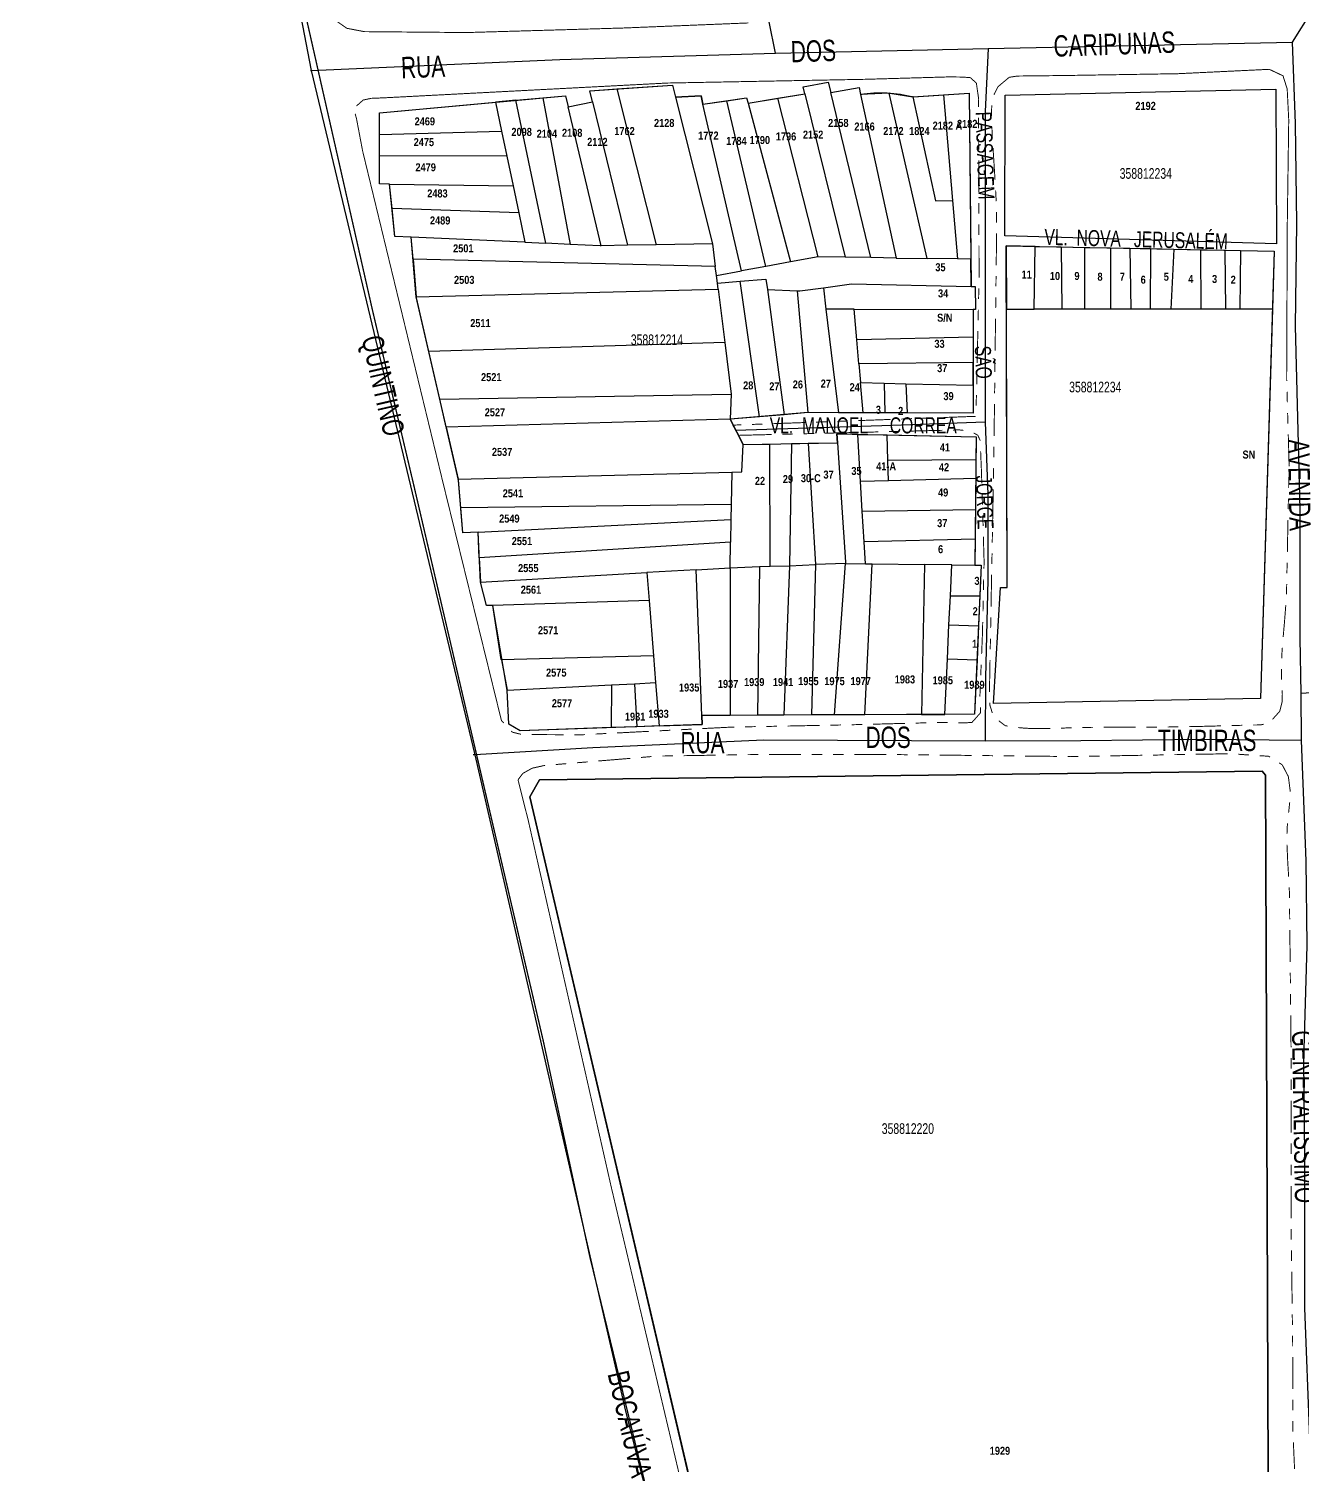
# Model space of a CAD drawing. Extents: x 201676 to 203188, y 4837754 to 4839005.
# Drawn here: x 201724.9 to 201963.6, y 4838251.5 to 4838520.7 of the extents above; entities that cross this region are included whole.
import ezdxf
from ezdxf.enums import TextEntityAlignment as Align

# ---------------------------------------------------------------- set-up
doc = ezdxf.new("R2010")
doc.units = 0
doc.header["$LTSCALE"] = 1.5
doc.header["$MEASUREMENT"] = 0
doc.linetypes.add('PHANTOMX2', pattern=[5, 2.5, -0.5, 0.5, -0.5, 0.5, -0.5])
doc.linetypes.add('TRACO_25', pattern=[8, 3, -1, 1, -1, 1, -1])
for name, color, linetype in [('CD-MALHA-LOTES', 40, 'CONTINUOUS'), ('CD_TXT_QUADRA', 7, 'CONTINUOUS'), ('LM-LIM-SETOR-FISCAL', 7, 'CONTINUOUS'), ('RU-QUADRAS', 210, 'CONTINUOUS'), ('SV-EIXO-RUA-N-PAV', 6, 'CONTINUOUS'), ('SV-EIXO-RUA-PAV', 20, 'CONTINUOUS'), ('SV-RUA-NAO-PAV-S-GUIA-C-GUIA', 7, 'PHANTOMX2'), ('SV-RUA-PAVIM-S-GUIA-C-GUIA', 7, 'CONTINUOUS'), ('SV-TXT-RUA-N-PAV-S-GUIA-C-GUIA', 7, 'CONTINUOUS'), ('SV-TXT-RUA-PAV-S-GUIA-C-GUIA', 7, 'CONTINUOUS'), ('Th_NmrPort', 7, 'CONTINUOUS')]:
    doc.layers.add(name, color=color, linetype=linetype)
doc.styles.add('3588-12-2D_TXT$0$ARIAL', font='ARIAL.TTF')
doc.styles.add('ARIAL', font='ARIAL.TTF')
doc.styles.get("Standard").update_dxf_attribs({"font": 'swisscbo.ttf'})
doc.linetypes.add('Limite', pattern='A,20,-3,[130,ltypeshp.shx,S=6.35,R=0,X=0,Y=0],-3,20', length=46)

msp = doc.modelspace()

# ---------------------------------------------------------------- linework, layer by layer
at = {"layer": 'CD-MALHA-LOTES', "linetype": 'Continuous'}
for p, q in [((201870, 4838509.82), (201874.71, 4838510.71)), ((201874.71, 4838510.71), (201875.18, 4838508.78)), ((201821.24, 4838507.8), (201825.48, 4838508.19)), ((201825.48, 4838508.19), (201825.97, 4838506.12)), ((201830.04, 4838509.1), (201835.11, 4838509.45)), ((201830.54, 4838507.04), (201830.04, 4838509.1)), ((201835.11, 4838509.45), (201845.54, 4838510.17)), ((201835.11, 4838509.45), (201842.45, 4838480.24)), ((201845.54, 4838510.17), (201846.11, 4838507.89)), ((201850.9, 4838508.13), (201846.11, 4838507.89)), ((201846.11, 4838507.89), (201853.02, 4838480.43)), ((201851.25, 4838506.6), (201850.9, 4838508.13)), ((201865.27, 4838507.7), (201870.32, 4838508.53)), ((201870.32, 4838508.53), (201870, 4838509.82)), ((201870.32, 4838508.53), (201877.89, 4838477.92)), ((201875.18, 4838508.78), (201880.49, 4838509.73)), ((201882.71, 4838477.84), (201875.18, 4838508.78)), ((201880.49, 4838509.73), (201880.77, 4838508.44)), ((201886.13, 4838508.69), (201880.77, 4838508.44)), ((201880.77, 4838508.44), (201887.47, 4838477.77)), ((201886.13, 4838508.69), (201886.28, 4838508.69)), ((201893.29, 4838477.69), (201886.13, 4838508.69)), ((201886.28, 4838508.69), (201890.6, 4838507.96)), ((201890.6, 4838507.96), (201896.33, 4838508.36)), ((201890.6, 4838507.96), (201894.82, 4838488.51)), ((201896.33, 4838508.36), (201901.16, 4838508.69)), ((201896.33, 4838508.36), (201898, 4838488.55)), ((201901.16, 4838508.69), (201901.47, 4838477.57)), ((201907.84, 4838481.9), (201907.87, 4838508.3)), ((201907.87, 4838508.3), (201958.6, 4838509.38)), ((201958.6, 4838509.38), (201958.7, 4838480.41)), ((201790.61, 4838504.98), (201812.37, 4838506.98)), ((201816.16, 4838507.33), (201812.37, 4838506.98)), ((201812.37, 4838506.98), (201813.51, 4838501.55)), ((201816.16, 4838507.33), (201821.24, 4838507.8)), ((201821.77, 4838480.53), (201816.16, 4838507.33)), ((201821.24, 4838507.8), (201826.38, 4838480.32)), ((201825.97, 4838506.12), (201830.54, 4838507.04)), ((201832.14, 4838480.06), (201825.97, 4838506.12)), ((201830.54, 4838507.04), (201837.13, 4838480.15)), ((201851.25, 4838506.6), (201855.73, 4838507.24)), ((201858.44, 4838475.35), (201851.25, 4838506.6)), ((201855.73, 4838507.24), (201859.43, 4838507.78)), ((201863, 4838476.18), (201855.73, 4838507.24)), ((201859.43, 4838507.78), (201859.69, 4838506.79)), ((201859.69, 4838506.79), (201865.27, 4838507.7)), ((201859.69, 4838506.79), (201867.62, 4838477.03)), ((201872.84, 4838477.99), (201865.27, 4838507.7)), ((201790.62, 4838500.94), (201790.61, 4838504.98)), ((201790.62, 4838500.94), (201813.51, 4838501.55)), ((201790.63, 4838496.93), (201790.62, 4838500.94)), ((201813.51, 4838501.55), (201814.49, 4838496.84)), ((201814.49, 4838496.84), (201790.63, 4838496.93)), ((201790.64, 4838491.65), (201790.63, 4838496.93)), ((201814.49, 4838496.84), (201815.65, 4838491.28)), ((201792.53, 4838491.63), (201790.64, 4838491.65)), ((201792.53, 4838491.63), (201815.65, 4838491.28)), ((201792.99, 4838487.02), (201792.53, 4838491.63)), ((201815.65, 4838491.28), (201816.71, 4838486.21)), ((201816.71, 4838486.21), (201792.99, 4838487.02)), ((201793.51, 4838481.83), (201792.99, 4838487.02)), ((201894.82, 4838488.51), (201898, 4838488.55)), ((201898, 4838488.55), (201898.93, 4838477.6)), ((201816.71, 4838486.21), (201817.86, 4838480.71)), ((201796.57, 4838481.69), (201793.51, 4838481.83)), ((201817.86, 4838480.71), (201796.57, 4838481.69)), ((201796.92, 4838477.56), (201796.57, 4838481.69)), ((201958.7, 4838480.41), (201907.84, 4838481.9)), ((201817.86, 4838480.71), (201821.77, 4838480.53)), ((201826.38, 4838480.32), (201821.77, 4838480.53)), ((201831.98, 4838480.06), (201826.38, 4838480.32)), ((201832.14, 4838480.06), (201831.98, 4838480.06)), ((201837.13, 4838480.15), (201832.14, 4838480.06)), ((201842.45, 4838480.24), (201837.13, 4838480.15)), ((201853.02, 4838480.43), (201842.45, 4838480.24)), ((201853.02, 4838480.43), (201853.56, 4838476.17)), ((201913.5, 4838479.94), (201908.06, 4838480.05)), ((201908.06, 4838480.05), (201908.1, 4838468.16)), ((201913.34, 4838468.16), (201913.5, 4838479.94)), ((201913.5, 4838479.94), (201918.35, 4838479.85)), ((201918.35, 4838479.85), (201918.52, 4838468.16)), ((201918.35, 4838479.85), (201922.76, 4838479.76)), ((201922.76, 4838479.76), (201922.73, 4838468.16)), ((201922.76, 4838479.76), (201927.63, 4838479.67)), ((201927.63, 4838479.67), (201927.63, 4838468.16)), ((201927.63, 4838479.67), (201931.24, 4838479.59)), ((201931.24, 4838479.59), (201931.41, 4838468.16)), ((201931.24, 4838479.59), (201935.12, 4838479.52)), ((201935.12, 4838479.52), (201935.02, 4838468.16)), ((201935.12, 4838479.52), (201939.48, 4838479.43)), ((201939.48, 4838479.43), (201938.95, 4838468.16)), ((201939.48, 4838479.43), (201944.46, 4838479.33)), ((201944.46, 4838479.33), (201944.56, 4838468.16)), ((201944.46, 4838479.33), (201949.02, 4838479.24)), ((201949.02, 4838479.24), (201949.2, 4838468.16)), ((201949.02, 4838479.24), (201951.96, 4838479.18)), ((201951.96, 4838479.18), (201951.86, 4838468.16)), ((201951.96, 4838479.18), (201958.28, 4838479.06)), ((201958.28, 4838479.06), (201957.95, 4838468.16)), ((201853.56, 4838476.17), (201796.92, 4838477.56)), ((201796.92, 4838477.56), (201797.51, 4838470.47)), ((201853.77, 4838474.49), (201853.56, 4838476.17)), ((201863, 4838476.18), (201858.44, 4838475.35)), ((201867.62, 4838477.03), (201863, 4838476.18)), ((201872.84, 4838477.99), (201867.62, 4838477.03)), ((201877.89, 4838477.92), (201872.84, 4838477.99)), ((201882.71, 4838477.84), (201877.89, 4838477.92)), ((201887.47, 4838477.77), (201882.71, 4838477.84)), ((201887.47, 4838477.77), (201893.29, 4838477.69)), ((201898.93, 4838477.6), (201893.29, 4838477.69)), ((201901.47, 4838477.57), (201898.93, 4838477.6)), ((201901.51, 4838472.44), (201901.47, 4838477.57)), ((201853.77, 4838474.49), (201858.44, 4838475.35)), ((201853.95, 4838473.07), (201853.77, 4838474.49)), ((201853.95, 4838473.07), (201858.19, 4838473.42)), ((201854.09, 4838471.93), (201853.95, 4838473.07)), ((201858.19, 4838473.42), (201863.04, 4838473.82)), ((201861.83, 4838448.01), (201858.19, 4838473.42)), ((201863.04, 4838473.82), (201863.31, 4838471.84)), ((201873.81, 4838472.21), (201879.06, 4838472.94)), ((201879.06, 4838472.94), (201901.51, 4838472.44)), ((201797.51, 4838470.47), (201854.09, 4838471.93)), ((201797.53, 4838470.29), (201797.51, 4838470.47)), ((201799.85, 4838460.25), (201797.53, 4838470.29)), ((201854.09, 4838471.93), (201855.34, 4838461.94)), ((201863.31, 4838471.84), (201866.47, 4838448.41)), ((201863.31, 4838471.84), (201868.89, 4838471.61)), ((201868.89, 4838471.61), (201870.9, 4838448.79)), ((201868.89, 4838471.61), (201869.41, 4838471.59)), ((201869.41, 4838471.59), (201873.81, 4838472.21)), ((201873.81, 4838472.21), (201874.3, 4838468.19)), ((201901.51, 4838472.44), (201902.27, 4838472.43)), ((201902.27, 4838472.43), (201902.29, 4838468.11)), ((201874.3, 4838468.19), (201876.65, 4838448.78)), ((201879.58, 4838468.18), (201874.3, 4838468.19)), ((201879.58, 4838468.18), (201901.87, 4838468.11)), ((201880.07, 4838462.44), (201879.58, 4838468.18)), ((201901.87, 4838468.11), (201901.87, 4838462.93)), ((201902.29, 4838468.11), (201901.87, 4838468.11)), ((201908.28, 4838416.01), (201908.1, 4838468.16)), ((201908.1, 4838468.16), (201913.34, 4838468.16)), ((201918.52, 4838468.16), (201913.34, 4838468.16)), ((201922.73, 4838468.16), (201918.52, 4838468.16)), ((201927.63, 4838468.16), (201922.73, 4838468.16)), ((201931.41, 4838468.16), (201927.63, 4838468.16)), ((201935.02, 4838468.16), (201931.41, 4838468.16)), ((201938.95, 4838468.16), (201935.02, 4838468.16)), ((201944.56, 4838468.16), (201938.95, 4838468.16)), ((201949.2, 4838468.16), (201944.56, 4838468.16)), ((201951.86, 4838468.16), (201949.2, 4838468.16)), ((201957.95, 4838468.16), (201951.86, 4838468.16)), ((201957.95, 4838468.16), (201955.71, 4838395.25)), ((201901.87, 4838462.93), (201880.07, 4838462.44)), ((201880.46, 4838457.96), (201880.07, 4838462.44)), ((201901.87, 4838462.93), (201901.87, 4838458.17)), ((201855.34, 4838461.94), (201799.85, 4838460.25)), ((201801.92, 4838451.3), (201799.85, 4838460.25)), ((201855.34, 4838461.94), (201856.53, 4838452.28)), ((201901.87, 4838458.17), (201880.46, 4838457.96)), ((201880.46, 4838457.96), (201880.76, 4838454.43)), ((201901.87, 4838453.92), (201901.87, 4838458.17)), ((201880.76, 4838454.43), (201885.23, 4838454.32)), ((201881.24, 4838448.76), (201880.76, 4838454.43)), ((201885.23, 4838454.32), (201885.33, 4838448.74)), ((201885.23, 4838454.32), (201889.29, 4838454.22)), ((201889.29, 4838454.22), (201889.49, 4838448.73)), ((201889.29, 4838454.22), (201901.87, 4838453.92)), ((201801.92, 4838451.3), (201856.53, 4838452.28)), ((201856.53, 4838452.28), (201856.34, 4838447.54)), ((201901.87, 4838453.92), (201901.87, 4838448.68)), ((201803.13, 4838446.05), (201801.92, 4838451.3)), ((201870.9, 4838448.79), (201866.47, 4838448.41)), ((201871.05, 4838448.8), (201870.9, 4838448.79)), ((201876.65, 4838448.78), (201871.05, 4838448.8)), ((201881.24, 4838448.76), (201876.65, 4838448.78)), ((201885.33, 4838448.74), (201881.24, 4838448.76)), ((201889.49, 4838448.73), (201885.33, 4838448.74)), ((201901.87, 4838448.68), (201889.49, 4838448.73)), ((201856.34, 4838447.54), (201803.13, 4838446.05)), ((201803.13, 4838446.05), (201805.37, 4838436.33)), ((201861.83, 4838448.01), (201856.34, 4838447.54)), ((201858.8, 4838442.81), (201856.34, 4838447.54)), ((201866.47, 4838448.41), (201861.83, 4838448.01)), ((201880.27, 4838444.72), (201876.32, 4838444.8)), ((201876.32, 4838444.8), (201876.43, 4838443.15)), ((201880.79, 4838435.86), (201880.27, 4838444.72)), ((201880.27, 4838444.72), (201885.75, 4838444.61)), ((201885.75, 4838444.61), (201902.43, 4838444.28)), ((201885.89, 4838439.81), (201885.75, 4838444.61)), ((201902.43, 4838444.28), (201902.39, 4838439.94)), ((201858.52, 4838437.67), (201858.8, 4838442.81)), ((201858.8, 4838442.81), (201863.76, 4838442.91)), ((201863.76, 4838442.91), (201867.82, 4838442.98)), ((201863.85, 4838420), (201863.76, 4838442.91)), ((201867.82, 4838442.98), (201867.47, 4838420.1)), ((201867.82, 4838442.98), (201870.97, 4838443.04)), ((201870.97, 4838443.04), (201876.43, 4838443.15)), ((201870.97, 4838443.04), (201872.32, 4838420.31)), ((201876.43, 4838443.15), (201877.97, 4838420.79)), ((201902.39, 4838439.94), (201885.89, 4838439.81)), ((201886.01, 4838435.99), (201885.89, 4838439.81)), ((201902.39, 4838439.94), (201902.35, 4838436.42)), ((201805.37, 4838436.33), (201856.66, 4838437.62)), ((201805.42, 4838436.15), (201805.37, 4838436.33)), ((201805.85, 4838430.96), (201805.42, 4838436.15)), ((201856.66, 4838437.62), (201856.54, 4838431.58)), ((201856.66, 4838437.62), (201858.52, 4838437.67)), ((201886.01, 4838435.99), (201880.79, 4838435.86)), ((201881.11, 4838430.34), (201880.79, 4838435.86)), ((201902.35, 4838436.42), (201886.01, 4838435.99)), ((201902.35, 4838436.42), (201902.3, 4838430.66)), ((201856.54, 4838431.58), (201805.85, 4838430.96)), ((201806.24, 4838426.24), (201805.85, 4838430.96)), ((201856.54, 4838431.58), (201856.49, 4838428.78)), ((201881.11, 4838430.34), (201902.3, 4838430.66)), ((201881.45, 4838424.58), (201881.11, 4838430.34)), ((201902.3, 4838430.66), (201902.24, 4838425.08)), ((201809.09, 4838426.38), (201856.49, 4838428.78)), ((201856.49, 4838428.78), (201856.41, 4838424.5)), ((201809.09, 4838426.38), (201806.24, 4838426.24)), ((201809.29, 4838421.58), (201809.09, 4838426.38)), ((201856.41, 4838424.5), (201809.29, 4838421.58)), ((201856.32, 4838419.73), (201856.41, 4838424.5)), ((201902.24, 4838425.08), (201881.45, 4838424.58)), ((201881.69, 4838420.47), (201881.45, 4838424.58)), ((201902.24, 4838425.08), (201902.19, 4838420.22)), ((201809.29, 4838421.58), (201809.55, 4838416.99)), ((201849.96, 4838419.36), (201840.74, 4838418.82)), ((201849.96, 4838419.36), (201856.32, 4838419.73)), ((201851.03, 4838392.04), (201849.96, 4838419.36)), ((201856.32, 4838419.73), (201861.85, 4838419.93)), ((201856.32, 4838419.52), (201856.32, 4838419.73)), ((201856.32, 4838419.52), (201856.37, 4838392.06)), ((201861.85, 4838419.93), (201861.46, 4838392.08)), ((201861.85, 4838419.93), (201863.85, 4838420)), ((201863.85, 4838420), (201867.47, 4838420.1)), ((201867.47, 4838420.1), (201866.42, 4838392.1)), ((201867.47, 4838420.1), (201872.32, 4838420.31)), ((201872.32, 4838420.31), (201871.59, 4838392.13)), ((201877.95, 4838420.51), (201872.32, 4838420.31)), ((201875.89, 4838392.14), (201877.95, 4838420.51)), ((201877.97, 4838420.79), (201877.95, 4838420.51)), ((201877.95, 4838420.51), (201881.69, 4838420.47)), ((201881.55, 4838392.17), (201882.97, 4838420.45)), ((201881.69, 4838420.47), (201882.97, 4838420.45)), ((201882.97, 4838420.45), (201892.77, 4838420.33)), ((201892.77, 4838420.33), (201892.19, 4838392.21)), ((201897.88, 4838420.27), (201892.77, 4838420.33)), ((201897.61, 4838414.44), (201897.88, 4838420.27)), ((201897.88, 4838420.27), (201902.19, 4838420.22)), ((201902.19, 4838420.22), (201903.37, 4838420.2)), ((201903.37, 4838420.2), (201903.12, 4838414.44)), ((201809.55, 4838416.99), (201840.74, 4838418.82)), ((201810.68, 4838412.63), (201809.55, 4838416.99)), ((201840.74, 4838418.82), (201841.15, 4838413.59)), ((201897.35, 4838409), (201897.61, 4838414.44)), ((201897.61, 4838414.44), (201903.12, 4838414.44)), ((201903.12, 4838414.44), (201902.88, 4838408.85)), ((201905.68, 4838394.28), (201907.03, 4838416.03)), ((201907.03, 4838416.03), (201908.28, 4838416.01)), ((201811.86, 4838412.67), (201810.68, 4838412.63)), ((201841.15, 4838413.59), (201811.86, 4838412.67)), ((201813.45, 4838402.55), (201811.86, 4838412.67)), ((201841.15, 4838413.59), (201841.97, 4838403.2)), ((201897.05, 4838402.64), (201897.35, 4838409)), ((201897.35, 4838409), (201902.88, 4838408.85)), ((201902.88, 4838408.85), (201902.6, 4838402.47)), ((201841.97, 4838403.2), (201813.47, 4838402.44)), ((201841.97, 4838403.2), (201842.37, 4838398.19)), ((201813.47, 4838402.44), (201813.45, 4838402.55)), ((201813.47, 4838402.44), (201814.53, 4838396.77)), ((201896.56, 4838392.23), (201897.05, 4838402.64)), ((201897.05, 4838402.64), (201902.6, 4838402.47)), ((201902.6, 4838402.47), (201902.16, 4838392.26)), ((201814.53, 4838396.77), (201834.11, 4838397.77)), ((201834.11, 4838397.77), (201834.07, 4838389.78)), ((201834.11, 4838397.77), (201838.39, 4838397.99)), ((201838.39, 4838397.99), (201842.37, 4838398.19)), ((201838.39, 4838397.99), (201838.83, 4838389.94)), ((201842.37, 4838398.19), (201843.01, 4838390.09)), ((201814.85, 4838390.38), (201814.53, 4838396.77)), ((201955.71, 4838395.25), (201905.68, 4838394.28)), ((201866.42, 4838392.1), (201861.46, 4838392.08)), ((201871.59, 4838392.13), (201866.42, 4838392.1)), ((201875.89, 4838392.14), (201871.59, 4838392.13)), ((201881.55, 4838392.17), (201875.89, 4838392.14)), ((201892.19, 4838392.21), (201881.55, 4838392.17)), ((201892.19, 4838392.21), (201896.56, 4838392.23)), ((201902.16, 4838392.26), (201896.56, 4838392.23)), ((201817.01, 4838389.18), (201814.85, 4838390.38)), ((201834.07, 4838389.78), (201817.01, 4838389.18)), ((201838.83, 4838389.94), (201834.07, 4838389.78)), ((201843.01, 4838390.09), (201838.83, 4838389.94)), ((201843.01, 4838390.09), (201851.09, 4838390.37)), ((201856.37, 4838392.06), (201851.03, 4838392.04)), ((201851.09, 4838390.37), (201851.03, 4838392.04)), ((201861.46, 4838392.08), (201856.37, 4838392.06)), ((201956.05, 4838381.62), (201820.64, 4838379.99)), ((201956.69, 4838380.85), (201956.05, 4838381.62)), ((201820.64, 4838379.99), (201818.79, 4838376.78)), ((201957.17, 4838250.07), (201956.69, 4838380.85)), ((201818.79, 4838376.78), (201850.37, 4838241.99))]:
    msp.add_line(p, q, dxfattribs=at)
for p in [(201890.6, 4838507.96), (201872.32, 4838420.31)]:
    msp.add_point(p, dxfattribs=at)
at = {"layer": 'LM-LIM-SETOR-FISCAL', "linetype": 'Limite', "ltscale": 0.1}
msp.add_lwpolyline([(201748.1, 4838649.87, 0.25, 0.25, 0), (201789.28, 4838468.11, 0.25, 0.25, 0), (201797.06, 4838435.14, 0.25, 0.25, 0), (201821.33, 4838330.99, 0.25, 0.25, 0), (201830.02, 4838290.7, 0.25, 0.25, 0), (201844.05, 4838233.07, 0.25, 0.25, 0)], format="xyseb", dxfattribs=at)
at = {"layer": 'RU-QUADRAS', "color": 6, "linetype": 'Continuous'}
msp.add_lwpolyline([(201790.64, 4838491.65), (201790.61, 4838504.98), (201825.48, 4838508.19), (201825.97, 4838506.12), (201830.54, 4838507.04), (201830.04, 4838509.1), (201845.54, 4838510.17), (201846.11, 4838507.89), (201850.9, 4838508.13), (201851.25, 4838506.6), (201859.43, 4838507.78), (201859.69, 4838506.79), (201870.32, 4838508.53), (201870, 4838509.82), (201874.71, 4838510.71), (201875.18, 4838508.78), (201880.49, 4838509.73), (201880.77, 4838508.44, -0.103961), (201890.69, 4838507.97), (201901.16, 4838508.69), (201901.51, 4838472.44), (201902.27, 4838472.43), (201902.29, 4838468.11), (201901.87, 4838468.11), (201901.87, 4838448.68), (201870.9, 4838448.79), (201856.34, 4838447.54), (201858.8, 4838442.81), (201876.43, 4838443.15), (201876.32, 4838444.8), (201902.43, 4838444.28), (201902.19, 4838420.22), (201903.37, 4838420.2), (201902.16, 4838392.26), (201851.03, 4838392.04), (201851.09, 4838390.37), (201817.01, 4838389.18), (201814.85, 4838390.38), (201814.53, 4838396.77), (201811.86, 4838412.67), (201810.68, 4838412.63), (201809.55, 4838416.99), (201809.09, 4838426.38), (201806.24, 4838426.24), (201805.42, 4838436.15), (201797.51, 4838470.47), (201796.57, 4838481.69), (201793.51, 4838481.83), (201792.53, 4838491.63)], format="xyb", close=True, dxfattribs=at)
for points in [[(201907.84, 4838481.9), (201907.87, 4838508.3), (201958.6, 4838509.38), (201958.7, 4838480.41)], [(201905.68, 4838394.28), (201907.03, 4838416.03), (201908.28, 4838416.01), (201908.06, 4838480.05), (201958.28, 4838479.06), (201955.71, 4838395.25)], [(201818.79, 4838376.78), (201820.64, 4838379.99), (201956.05, 4838381.62), (201956.69, 4838380.85), (201957.17, 4838250.07), (201850.37, 4838241.99)]]:
    msp.add_lwpolyline(points, close=True, dxfattribs=at)
at = {"layer": 'SV-EIXO-RUA-N-PAV'}
for points in [[(201864.81, 4838516.17), (201862.44, 4838527.95), (201855.4, 4838571.96), (201853.26, 4838586.2), (201849.25, 4838613.26), (201847.72, 4838628.58)], [(201965.74, 4838241.1), (201964.97, 4838256.54), (201964.05, 4838281.01), (201964.05, 4838309.52), (201963.83, 4838327.36), (201964.49, 4838348.94), (201964.27, 4838364.79), (201963.39, 4838387.36), (201963.36, 4838396.18), (201963.17, 4838406.52), (201963.17, 4838430.63), (201962.29, 4838464.98), (201962.51, 4838484.25), (201962.29, 4838502.96), (201961.7, 4838518.24), (201965.39, 4838524.08)], [(201904.72, 4838517.06), (201904.13, 4838505.2), (201904.13, 4838470.62), (201904.16, 4838447.02), (201904.6, 4838433.43), (201904.6, 4838417.5), (201904.17, 4838399.09), (201904.15, 4838387.23)], [(201904.16, 4838447.02), (201886.67, 4838446.35), (201857.35, 4838445.46)], [(202318.41, 4838395.71), (202300.83, 4838397.22), (202284.05, 4838399.56), (202271.53, 4838400.93), (202230.04, 4838398.31), (202170.65, 4838398.64), (202108.68, 4838400.35), (202065.6, 4838399.98), (202056.54, 4838400.35), (202028.67, 4838399.62), (202015.99, 4838397.81), (201977.62, 4838397.09), (201963.36, 4838396.18)], [(201963.39, 4838387.36), (201945.14, 4838387.54), (201922.05, 4838387.31), (201904.15, 4838387.23), (201862.67, 4838387.42), (201830.62, 4838386), (201808.52, 4838384.66), (201808.2, 4838384.64)]]:
    msp.add_lwpolyline(points, dxfattribs=at)
at = {"layer": 'SV-EIXO-RUA-PAV'}
for points in [[(201724.89, 4838745.75), (201736.7, 4838704.07), (201747.11, 4838660.02), (201754.97, 4838629.6), (201767.91, 4838564.56), (201777.85, 4838512.9), (201808.52, 4838384.66), (201836.75, 4838261.67), (201844.24, 4838232.12)], [(201777.68, 4838512.89), (201777.85, 4838512.9), (201824.45, 4838514.98), (201864.81, 4838516.17), (201904.72, 4838517.06), (201961.7, 4838518.24)]]:
    msp.add_lwpolyline(points, dxfattribs=at)
at = {"layer": 'SV-RUA-NAO-PAV-S-GUIA-C-GUIA', "const_width": 0.18}
for points in [[(201901.38, 4838511.56), (201902.11, 4838510.88)], [(201902.11, 4838510.88), (201902.48, 4838510.54)], [(201902.48, 4838510.54), (201902.84, 4838508.07)], [(201908.63, 4838511.63), (201906.77, 4838510.07)], [(201909.19, 4838511.72), (201908.63, 4838511.63)], [(201910.18, 4838511.87), (201909.19, 4838511.72)], [(201902.84, 4838508.07), (201902.91, 4838507.57)], [(201905.83, 4838508.49), (201905.8, 4838508.35)], [(201906.22, 4838509.25), (201905.83, 4838508.49)], [(201906.52, 4838509.86), (201906.22, 4838509.25)], [(201906.77, 4838510.07), (201906.52, 4838509.86)], [(201902.9, 4838507.07), (201902.89, 4838506.47)], [(201902.89, 4838506.47), (201902.89, 4838506.07)], [(201902.91, 4838507.57), (201902.9, 4838507.07)], [(201905.33, 4838505.4), (201905.31, 4838504.89)], [(201905.37, 4838506.39), (201905.33, 4838505.4)], [(201905.37, 4838506.4), (201905.37, 4838506.39)], [(201902.9, 4838504.07), (201902.9, 4838502.07)], [(201905.31, 4838504.89), (201905.32, 4838504.4)], [(201905.38, 4838502.4), (201905.39, 4838502.28)], [(201902.91, 4838500.07), (201902.92, 4838498.07)], [(201905.39, 4838502.28), (201905.43, 4838501.4)], [(201905.43, 4838501.4), (201905.46, 4838500.78)], [(201905.46, 4838500.78), (201905.48, 4838500.4)], [(201905.6, 4838498.41), (201905.64, 4838497.78)], [(201905.64, 4838497.78), (201905.73, 4838496.41)], [(201902.92, 4838496.07), (201902.94, 4838490.07)], [(201905.73, 4838496.41), (201905.74, 4838496.28)], [(201905.74, 4838496.28), (201905.79, 4838495.41)], [(201905.79, 4838495.41), (201905.83, 4838494.78)], [(201905.83, 4838494.78), (201905.98, 4838492.42)], [(201906.09, 4838490.42), (201906.14, 4838489.42)], [(201906.14, 4838489.42), (201906.18, 4838488.8)], [(201902.95, 4838488.07), (201902.95, 4838486.07)], [(201906.18, 4838488.8), (201906.19, 4838488.42)], [(201906.25, 4838486.42), (201906.27, 4838485.81)], [(201902.96, 4838484.07), (201902.97, 4838482.07)], [(201906.27, 4838485.81), (201906.28, 4838484.42)], [(201906.27, 4838482.42), (201906.2, 4838476.42)], [(201902.97, 4838480.07), (201902.99, 4838474.07)], [(201906.17, 4838474.42), (201906.15, 4838472.43)], [(201902.94, 4838472.07), (201902.9, 4838470.07)], [(201906.12, 4838470.43), (201906.1, 4838468.43)], [(201902.85, 4838468.07), (201902.81, 4838466.07)], [(201906.07, 4838466.43), (201906, 4838460.43)], [(201902.76, 4838464.07), (201902.63, 4838458.08)], [(201905.97, 4838458.43), (201905.95, 4838456.43)], [(201902.58, 4838456.08), (201902.54, 4838454.08)], [(201905.93, 4838454.43), (201905.9, 4838452.43)], [(201960.64, 4838454.69), (201960.63, 4838455.15)], [(201902.49, 4838452.08), (201902.44, 4838450.08)], [(201960.76, 4838450.7), (201960.7, 4838452.69)], [(201905.88, 4838450.43), (201905.8, 4838444.43)], [(201960.87, 4838446.7), (201960.81, 4838448.7)], [(201857.41, 4838446.47), (201856.83, 4838446.45)], [(201856.83, 4838446.45), (201857.03, 4838446.08)], [(201858.41, 4838446.51), (201857.41, 4838446.47)], [(201862.4, 4838446.65), (201860.41, 4838446.58)], [(201870.4, 4838446.94), (201864.4, 4838446.72)], [(201874.4, 4838447.09), (201872.4, 4838447.01)], [(201878.39, 4838447.23), (201876.4, 4838447.16)], [(201886.39, 4838447.52), (201880.39, 4838447.3)], [(201890.39, 4838447.67), (201888.39, 4838447.59)], [(201894.38, 4838447.81), (201892.38, 4838447.74)], [(201902.38, 4838448.1), (201896.38, 4838447.88)], [(201858.09, 4838444.54), (201864.09, 4838444.69)], [(201866.09, 4838444.74), (201868.09, 4838444.79)], [(201870.09, 4838444.83), (201872.09, 4838444.88)], [(201874.09, 4838444.93), (201880.09, 4838445.08)], [(201882.08, 4838445.13), (201884.08, 4838445.18)], [(201886.08, 4838445.23), (201888.08, 4838445.28)], [(201890.08, 4838445.33), (201896.08, 4838445.48)], [(201898.08, 4838445.53), (201899.08, 4838445.56)], [(201899.08, 4838445.56), (201899.21, 4838445.56)], [(201899.21, 4838445.56), (201900.07, 4838445.47)], [(201901.98, 4838444.98), (201902.75, 4838444.55)], [(201902.75, 4838444.55), (201902.8, 4838444.45)], [(201902.8, 4838444.45), (201903.19, 4838443.58)], [(201903.19, 4838443.58), (201903.19, 4838443.53)], [(201961.09, 4838439.07), (201960.93, 4838444.7)], [(201903.28, 4838441.54), (201903.4, 4838438.54)], [(201905.78, 4838442.43), (201905.75, 4838440.43)], [(201903.4, 4838438.54), (201903.43, 4838437.95)], [(201903.43, 4838437.95), (201903.5, 4838435.54)], [(201905.72, 4838438.43), (201905.68, 4838436.43)], [(201961.08, 4838438.7), (201961.09, 4838439.07)], [(201961, 4838434.7), (201961.04, 4838436.7)], [(201903.56, 4838433.54), (201903.62, 4838431.54)], [(201905.65, 4838434.43), (201905.53, 4838428.43)], [(201960.92, 4838430.7), (201960.96, 4838432.7)], [(201903.68, 4838429.54), (201903.74, 4838427.54)], [(201960.76, 4838422.7), (201960.88, 4838428.7)], [(201903.79, 4838425.54), (201903.91, 4838421.55)], [(201905.49, 4838426.43), (201905.46, 4838424.43)], [(201905.42, 4838422.43), (201905.38, 4838420.43)], [(201903.93, 4838420.89), (201903.9, 4838419.55)], [(201903.91, 4838421.55), (201903.93, 4838420.89)], [(201960.68, 4838418.7), (201960.72, 4838420.7)], [(201903.85, 4838417.55), (201903.81, 4838415.55)], [(201905.34, 4838418.43), (201905.23, 4838412.43)], [(201960.62, 4838415.82), (201960.64, 4838416.7)], [(201903.76, 4838413.55), (201903.72, 4838411.55)], [(201960.57, 4838414.71), (201960.61, 4838415.71)], [(201960.61, 4838415.71), (201960.62, 4838415.82)], [(201960.62, 4838415.82), (201960.62, 4838415.82)], [(201960.25, 4838409.9), (201960.47, 4838412.71)], [(201903.65, 4838408.55), (201903.63, 4838407.58)], [(201903.67, 4838409.55), (201903.65, 4838408.55)], [(201905.19, 4838410.43), (201905.16, 4838408.43)], [(201959.99, 4838406.91), (201960.24, 4838409.72)], [(201960.24, 4838409.72), (201960.25, 4838409.9)], [(201903.63, 4838407.58), (201903.47, 4838403.55)], [(201905.12, 4838406.43), (201905.08, 4838404.43)], [(201959.97, 4838406.73), (201959.99, 4838406.91)], [(201959.7, 4838402.74), (201959.75, 4838403.74)], [(201959.75, 4838403.74), (201959.76, 4838403.92)], [(201959.76, 4838403.92), (201959.82, 4838404.74)], [(201903.38, 4838401.55), (201903.3, 4838399.56)], [(201905.04, 4838402.43), (201904.95, 4838397.44)], [(201959.65, 4838399.41), (201959.64, 4838400.74)], [(201903.22, 4838397.56), (201903.18, 4838396.56)], [(201904.95, 4838397.44), (201904.94, 4838397.01)], [(201959.68, 4838398.74), (201959.65, 4838399.41)], [(201903.18, 4838396.56), (201903.15, 4838395.84)], [(201903.15, 4838395.84), (201903.16, 4838395.56)], [(201904.94, 4838397.01), (201904.95, 4838396.44)], [(201959.82, 4838396.09), (201959.78, 4838396.74)], [(201959.78, 4838394.59), (201959.81, 4838395.74)], [(201959.81, 4838395.74), (201959.82, 4838396.09)], [(201903.28, 4838392.57), (201901.95, 4838391.06)], [(201903.24, 4838393.56), (201903.28, 4838392.57)], [(201904.99, 4838394.44), (201905, 4838394.02)], [(201905, 4838394.02), (201905.47, 4838392.51)], [(201957.98, 4838391.32), (201959.32, 4838392.8)], [(201959.32, 4838392.8), (201959.33, 4838392.81)], [(201959.33, 4838392.81), (201959.57, 4838393.77)], [(201959.57, 4838393.77), (201959.78, 4838394.59)], [(201813.48, 4838391.09), (201813.46, 4838391.16)], [(201813.93, 4838390.61), (201813.48, 4838391.09)], [(201849.12, 4838389.48), (201847.13, 4838389.37)], [(201856.64, 4838389.86), (201851.12, 4838389.58)], [(201857.11, 4838389.87), (201856.64, 4838389.86)], [(201861.11, 4838389.95), (201859.11, 4838389.91)], [(201865.11, 4838390.02), (201863.11, 4838389.98)], [(201873.11, 4838390.18), (201867.11, 4838390.06)], [(201877.11, 4838390.26), (201875.11, 4838390.22)], [(201881.11, 4838390.35), (201879.11, 4838390.3)], [(201889.11, 4838390.56), (201883.11, 4838390.4)], [(201893.1, 4838390.66), (201891.11, 4838390.61)], [(201897.1, 4838390.72), (201895.1, 4838390.7)], [(201900.01, 4838390.65), (201899.1, 4838390.67)], [(201900.1, 4838390.65), (201900.01, 4838390.65)], [(201901.65, 4838390.73), (201900.1, 4838390.65)], [(201901.95, 4838391.06), (201901.65, 4838390.73)], [(201906.69, 4838391.04), (201907.49, 4838390.43)], [(201907.49, 4838390.43), (201907.91, 4838390.11)], [(201907.91, 4838390.11), (201908.37, 4838390.05)], [(201910.35, 4838389.77), (201910.77, 4838389.72)], [(201910.77, 4838389.72), (201911.35, 4838389.68)], [(201911.35, 4838389.68), (201912.29, 4838389.62)], [(201912.29, 4838389.62), (201913.35, 4838389.59)], [(201913.35, 4838389.59), (201913.79, 4838389.58)], [(201913.79, 4838389.58), (201916.35, 4838389.6)], [(201918.35, 4838389.66), (201919.34, 4838389.7)], [(201919.34, 4838389.7), (201919.73, 4838389.71)], [(201919.73, 4838389.71), (201920.34, 4838389.73)], [(201922.34, 4838389.78), (201924.34, 4838389.82)], [(201926.34, 4838389.84), (201927.34, 4838389.85)], [(201927.34, 4838389.85), (201927.79, 4838389.86)], [(201927.79, 4838389.86), (201928.34, 4838389.86)], [(201928.34, 4838389.86), (201929.29, 4838389.86)], [(201929.29, 4838389.86), (201930.34, 4838389.86)], [(201930.34, 4838389.86), (201930.79, 4838389.86)], [(201930.79, 4838389.86), (201931.34, 4838389.86)], [(201931.34, 4838389.86), (201932.29, 4838389.87)], [(201932.29, 4838389.87), (201932.34, 4838389.87)], [(201934.34, 4838389.87), (201935.31, 4838389.87)], [(201935.31, 4838389.87), (201936.34, 4838389.87)], [(201938.34, 4838389.88), (201939.34, 4838389.89)], [(201939.34, 4838389.89), (201939.82, 4838389.9)], [(201939.82, 4838389.9), (201940.34, 4838389.9)], [(201942.34, 4838389.94), (201942.83, 4838389.95)], [(201942.83, 4838389.95), (201943.34, 4838389.96)], [(201943.34, 4838389.96), (201943.76, 4838389.97)], [(201943.76, 4838389.97), (201948.34, 4838390.09)], [(201950.34, 4838390.15), (201952.34, 4838390.2)], [(201954.34, 4838390.25), (201955.34, 4838390.26)], [(201955.34, 4838390.26), (201955.64, 4838390.26)], [(201955.64, 4838390.26), (201956.33, 4838390.39)], [(201815.53, 4838388.91), (201815.3, 4838389.15)], [(201816.18, 4838388.75), (201815.53, 4838388.91)], [(201817.03, 4838388.54), (201816.18, 4838388.75)], [(201817.15, 4838388.54), (201817.03, 4838388.54)], [(201825.15, 4838388.43), (201819.15, 4838388.46)], [(201828.27, 4838388.41), (201827.15, 4838388.42)], [(201829.15, 4838388.45), (201828.27, 4838388.41)], [(201833.14, 4838388.66), (201831.15, 4838388.56)], [(201841.13, 4838389.07), (201835.14, 4838388.76)], [(201845.13, 4838389.27), (201843.13, 4838389.17)], [(201831.64, 4838383.51), (201837.62, 4838384)], [(201839.61, 4838384.17), (201841.6, 4838384.34)], [(201843.6, 4838384.44), (201845.6, 4838384.47)], [(201847.6, 4838384.5), (201853.6, 4838384.6)], [(201855.6, 4838384.63), (201857.6, 4838384.66)], [(201859.6, 4838384.69), (201861.6, 4838384.72)], [(201863.6, 4838384.73), (201869.6, 4838384.72)], [(201871.6, 4838384.72), (201873.6, 4838384.72)], [(201875.6, 4838384.72), (201877.6, 4838384.72)], [(201879.6, 4838384.72), (201885.6, 4838384.71)], [(201887.6, 4838384.71), (201889.6, 4838384.68)], [(201891.6, 4838384.66), (201893.6, 4838384.64)], [(201895.6, 4838384.62), (201901.6, 4838384.55)], [(201903.6, 4838384.53), (201905.6, 4838384.5)], [(201907.6, 4838384.48), (201909.6, 4838384.46)], [(201911.6, 4838384.44), (201917.6, 4838384.37)], [(201919.6, 4838384.35), (201920.06, 4838384.34)], [(201920.06, 4838384.34), (201921.6, 4838384.37)], [(201923.6, 4838384.4), (201925.59, 4838384.44)], [(201927.59, 4838384.47), (201933.59, 4838384.58)], [(201935.59, 4838384.61), (201937.59, 4838384.65)], [(201939.59, 4838384.69), (201941.59, 4838384.72)], [(201943.59, 4838384.76), (201949.59, 4838384.86)], [(201951.59, 4838384.77), (201953.58, 4838384.63)], [(201955.58, 4838384.5), (201956.58, 4838384.44)], [(201956.58, 4838384.44), (201957.26, 4838384.39)], [(201957.26, 4838384.39), (201957.53, 4838384.22)], [(201817.5, 4838381.19), (201818.79, 4838381.91)], [(201818.79, 4838381.91), (201819.25, 4838382.16)], [(201819.25, 4838382.16), (201820.69, 4838382.48)], [(201820.69, 4838382.48), (201821.39, 4838382.64)], [(201821.39, 4838382.64), (201821.67, 4838382.67)], [(201823.67, 4838382.85), (201823.84, 4838382.86)], [(201823.84, 4838382.86), (201825.66, 4838383.01)], [(201827.65, 4838383.18), (201829.65, 4838383.34)], [(201959.22, 4838383.16), (201959.8, 4838382.8)], [(201959.8, 4838382.8), (201960.87, 4838380.74)], [(201816.58, 4838379.98), (201817.18, 4838380.78)], [(201817.18, 4838380.78), (201817.5, 4838381.19)], [(201960.87, 4838380.74), (201960.95, 4838380.58)], [(201960.95, 4838380.58), (201961.31, 4838377.78)], [(201961.08, 4838374.56), (201960.99, 4838373.8)], [(201961.1, 4838374.8), (201961.08, 4838374.56)], [(201961.21, 4838375.79), (201961.1, 4838374.8)], [(201960.73, 4838371), (201960.69, 4838369.82)], [(201960.79, 4838371.81), (201960.73, 4838371)], [(201960.69, 4838367.82), (201960.78, 4838365.82)], [(201960.78, 4838365.82), (201960.81, 4838364.99)], [(201960.81, 4838364.99), (201960.94, 4838362.82)], [(201960.94, 4838362.82), (201960.99, 4838362.01)], [(201960.99, 4838362.01), (201961, 4838361.82)], [(201961.1, 4838359.83), (201961.14, 4838359.03)], [(201961.14, 4838359.03), (201961.14, 4838358.83)], [(201961.14, 4838358.83), (201961.16, 4838357.93)], [(201961.16, 4838357.93), (201961.16, 4838357.83)], [(201961.18, 4838355.83), (201961.2, 4838353.83)], [(201961.22, 4838351.83), (201961.29, 4838345.83)], [(201961.31, 4838343.83), (201961.33, 4838341.83)], [(201961.35, 4838339.83), (201961.37, 4838337.83)], [(201961.39, 4838335.83), (201961.45, 4838329.83)], [(201961.47, 4838327.83), (201961.47, 4838325.83)], [(201961.47, 4838323.83), (201961.47, 4838321.83)], [(201961.47, 4838319.83), (201961.47, 4838313.83)], [(201961.47, 4838311.83), (201961.47, 4838309.83)], [(201961.47, 4838307.83), (201961.47, 4838305.83)], [(201961.47, 4838303.83), (201961.47, 4838297.83)], [(201961.47, 4838295.83), (201961.5, 4838293.83)], [(201961.53, 4838291.83), (201961.55, 4838289.83)], [(201961.58, 4838287.83), (201961.66, 4838281.83)], [(201961.68, 4838279.83), (201961.71, 4838277.83)], [(201961.74, 4838275.83), (201961.76, 4838273.83)], [(201961.79, 4838271.83), (201961.79, 4838271.76)], [(201961.79, 4838271.76), (201961.79, 4838265.83)], [(201961.79, 4838263.83), (201961.79, 4838261.83)], [(201961.79, 4838259.83), (201961.79, 4838258.83)], [(201961.79, 4838258.83), (201961.79, 4838258.11)], [(201961.79, 4838258.11), (201961.8, 4838257.83)], [(201961.89, 4838255.83), (201962.11, 4838250.84)]]:
    msp.add_lwpolyline(points, dxfattribs=at)
at = {"layer": 'SV-RUA-NAO-PAV-S-GUIA-C-GUIA', "linetype": 'TRACO_25', "const_width": 0.18, "flags": 128}
msp.add_lwpolyline([(201960.63, 4838455.15), (201960.75, 4838484.31), (201961.02, 4838503.64), (201960.73, 4838509.44)], dxfattribs=at)
at = {"layer": 'SV-RUA-PAVIM-S-GUIA-C-GUIA', "linetype": 'Continuous', "const_width": 0.18, "flags": 128}
msp.add_lwpolyline([(201859.75, 4838521.82), (201836.27, 4838520.87), (201806.97, 4838520.02), (201787.78, 4838520.19), (201784.5, 4838520.82), (201782.83, 4838521.99), (201782.1, 4838523.56), (201774.56, 4838561.7)], dxfattribs=at)
at = {"layer": 'SV-RUA-PAVIM-S-GUIA-C-GUIA', "const_width": 0.18}
for points in [[(201844.6, 4838510.56), (201791.52, 4838507.79)], [(201881.77, 4838511.26), (201844.6, 4838510.56)], [(201897.37, 4838511.71), (201881.77, 4838511.26)], [(201901.38, 4838511.56), (201899.88, 4838511.68), (201897.37, 4838511.71)], [(201919.14, 4838511.97), (201910.18, 4838511.87)], [(201940.3, 4838512.31), (201919.14, 4838511.97)], [(201957.38, 4838513.13), (201940.3, 4838512.31)], [(201959.95, 4838511.91), (201957.38, 4838513.13)], [(201960.73, 4838509.44), (201959.95, 4838511.91)], [(201791.52, 4838507.79), (201789.05, 4838507.69), (201787.56, 4838507.37), (201786.33, 4838506.27)], [(201786.06, 4838504.8), (201786.31, 4838503.91)], [(201786.31, 4838503.91), (201787.46, 4838497.84)], [(201787.46, 4838497.84), (201802.42, 4838436.1)], [(201802.42, 4838436.1), (201813.46, 4838391.16)], [(201816.58, 4838379.98), (201818.52, 4838372.3)], [(201818.52, 4838372.3), (201834.01, 4838303.86)], [(201834.01, 4838303.86), (201847.72, 4838245.92)]]:
    msp.add_lwpolyline(points, dxfattribs=at)

# ---------------------------------------------------------------- texts
at = {"layer": 'CD_TXT_QUADRA', "linetype": 'Continuous', "style": 'ARIAL', "width": 0.7}
for s, p in [('358812234', (201929.34, 4838492.61)), ('358812214', (201837.72, 4838461.44)), ('358812234', (201919.87, 4838452.59)), ('358812220', (201884.75, 4838313.62))]:
    msp.add_text(s, height=2, dxfattribs=at).set_placement(p)
at = {"layer": 'SV-TXT-RUA-N-PAV-S-GUIA-C-GUIA', "width": 0.7}
for s, height, rotation, style, p in [('RUA', 4, 2, 'ARIAL', (201794.73, 4838511.44)), ('PASSAGEM', 3, 272, 'ARIAL', (201902.32, 4838505.15)), ('VL.  NOVA   JERUSALÉM', 3, 358.5405, '3588-12-2D_TXT$0$ARIAL', (201915.19, 4838480.24)), ('SÃO', 3, 272, 'ARIAL', (201902.19, 4838461.28)), ('AVENIDA', 4, 271, 'ARIAL', (201960.87, 4838443.76)), ('JORGE', 3, 272, 'ARIAL', (201902.38, 4838436.98)), ('GENERALÍSSIMO', 4, 271, 'ARIAL', (201961.63, 4838332.98))]:
    msp.add_text(s, height=height, rotation=rotation, dxfattribs=dict(at, style=style)).set_placement(p)
at = {"layer": 'SV-TXT-RUA-N-PAV-S-GUIA-C-GUIA', "style": 'ARIAL', "width": 0.7}
for s, height, p in [('VL.  MANOEL     CORREA', 3, (201863.76, 4838444.91)), ('DOS', 4, (201881.71, 4838385.95)), ('TIMBIRAS', 4, (201936.5, 4838385.36)), ('RUA', 4, (201847.03, 4838384.96))]:
    msp.add_text(s, height=height, dxfattribs=at).set_placement(p)
at = {"layer": 'SV-TXT-RUA-PAV-S-GUIA-C-GUIA', "style": 'ARIAL', "width": 0.7}
for s, rotation, p in [('DOS', 2, (201867.77, 4838514.42)), ('CARIPUNAS', 2, (201917.01, 4838515.47)), ('QUINTINO', 283, (201787.23, 4838462.71)), ('BOCAIÚVA', 283, (201833.34, 4838268.66))]:
    msp.add_text(s, height=4, rotation=rotation, dxfattribs=at).set_placement(p)
at = {"layer": 'Th_NmrPort', "color": 1}
for s, p in [('2192', (201932.28, 4838506.28)), ('2469', (201797.2, 4838503.38)), ('2128', (201842.07, 4838503.08)), ('2158', (201874.7, 4838503.08)), ('2166', (201879.61, 4838502.41)), ('2182 A', (201894.28, 4838502.58)), ('2182', (201898.85, 4838502.91)), ('2475', (201797.03, 4838499.49)), ('2098', (201815.35, 4838501.4)), ('2104', (201820.08, 4838501.06)), ('2108', (201824.82, 4838501.23)), ('2112', (201829.55, 4838499.54)), ('1762', (201834.63, 4838501.56)), ('1772', (201850.35, 4838500.72)), ('1784', (201855.6, 4838499.71)), ('1790', (201859.99, 4838499.88)), ('1796', (201864.9, 4838500.55)), ('2152', (201869.97, 4838500.89)), ('2172', (201885.02, 4838501.56)), ('1824', (201889.89, 4838501.56)), ('2479', (201797.37, 4838494.77)), ('2483', (201799.57, 4838489.87)), ('2489', (201800.08, 4838484.81)), ('2501', (201804.42, 4838479.58)), ('35', (201894.79, 4838476.04)), ('2503', (201804.59, 4838473.67)), ('11', (201910.96, 4838474.67)), ('10', (201916.26, 4838474.4)), ('9', (201920.86, 4838474.4)), ('8', (201925.18, 4838474.26)), ('7', (201929.36, 4838474.26)), ('6', (201933.27, 4838473.7)), ('5', (201937.59, 4838474.26)), ('4', (201942.19, 4838473.84)), ('3', (201946.65, 4838473.84)), ('2', (201950.14, 4838473.7)), ('34', (201895.3, 4838471.14)), ('2511', (201807.63, 4838465.57)), ('S/N', (201895.13, 4838466.58)), ('33', (201894.62, 4838461.69)), ('37', (201895.13, 4838457.13)), ('2521', (201809.66, 4838455.44)), ('28', (201858.77, 4838453.9)), ('27', (201863.67, 4838453.73)), ('26', (201868.07, 4838454.07)), ('27', (201873.31, 4838454.24)), ('24', (201878.72, 4838453.56)), ('39', (201896.31, 4838451.89)), ('2527', (201810.34, 4838448.86)), ('3', (201883.65, 4838449.33)), ('2', (201887.82, 4838449.11)), ('2537', (201811.69, 4838441.44)), ('41', (201895.63, 4838442.27)), ('SN', (201952.36, 4838440.93)), ('37', (201873.82, 4838437.18)), ('35', (201879.06, 4838437.86)), ('41-A', (201883.71, 4838438.74)), ('42', (201895.46, 4838438.56)), ('22', (201860.97, 4838436)), ('29', (201866.21, 4838436.34)), ('30-C', (201869.59, 4838436.51)), ('2541', (201813.72, 4838433.67)), ('49', (201895.3, 4838433.83)), ('2549', (201813.05, 4838428.94)), ('37', (201895.13, 4838428.09)), ('2551', (201815.41, 4838424.72)), ('6', (201895.3, 4838423.2)), ('2555', (201816.6, 4838419.66)), ('2561', (201817.1, 4838415.61)), ('3', (201902.12, 4838417.27)), ('2', (201901.78, 4838411.57)), ('2571', (201820.32, 4838408.01)), ('1', (201901.68, 4838405.47)), ('2575', (201821.84, 4838400.07)), ('1935', (201846.75, 4838397.28)), ('1937', (201854.04, 4838397.96)), ('1939', (201858.94, 4838398.3)), ('1941', (201864.35, 4838398.3)), ('1955', (201869.09, 4838398.47)), ('1975', (201873.99, 4838398.47)), ('1977', (201878.89, 4838398.47)), ('1983', (201887.18, 4838398.8)), ('1985', (201894.28, 4838398.63)), ('1989', (201900.2, 4838397.79)), ('2577', (201822.92, 4838394.33)), ('1931', (201836.62, 4838391.82)), ('1933', (201841.01, 4838392.36)), ('1929', (201904.99, 4838254.24))]:
    msp.add_text(s, height=1.5, dxfattribs=at).set_placement(p, align=Align.MIDDLE_LEFT)

doc.saveas('drawing.dxf')
